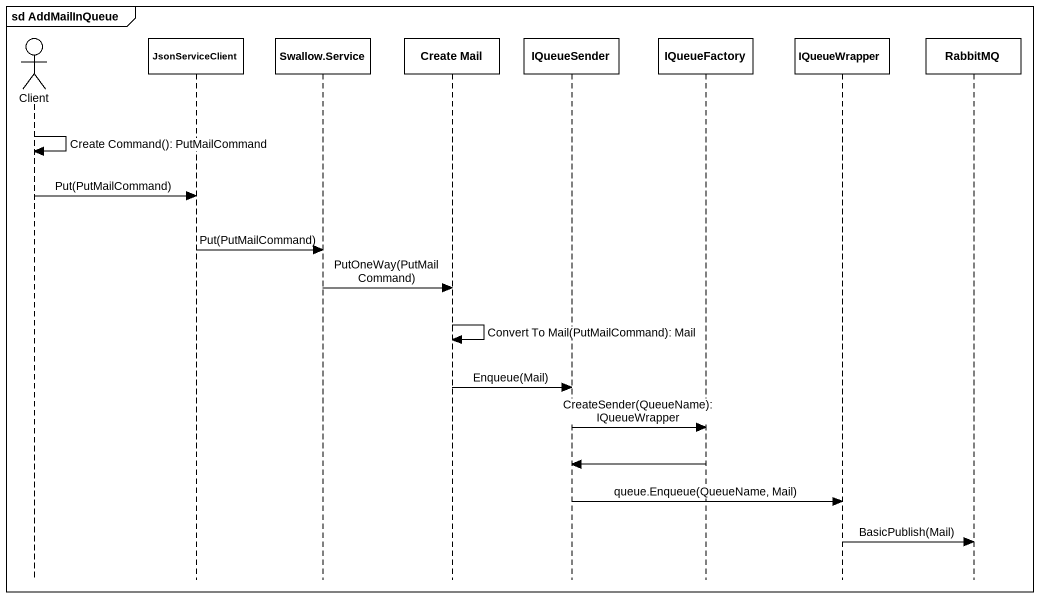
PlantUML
@startuml
mainframe sd AddMailInQueue
hide footbox
actor Client
participant JsonServiceClient #FFFFFF
participant "Swallow.Service" as Swallow_Service #FFFFFF
participant "Create Mail" as Create_Mail #FFFFFF
participant IQueueSender #FFFFFF
participant IQueueFactory #FFFFFF
participant IQueueWrapper #FFFFFF
participant RabbitMQ #FFFFFF

Client -> Client : Create Command(): PutMailCommand
Client -> JsonServiceClient : Put(PutMailCommand)
JsonServiceClient -> Swallow_Service : Put(PutMailCommand)
Swallow_Service -> Create_Mail : PutOneWay(PutMailCommand)
Create_Mail -> Create_Mail : Convert To Mail(PutMailCommand): Mail
Create_Mail -> IQueueSender : Enqueue(Mail)
IQueueSender -> IQueueFactory : CreateSender(QueueName): IQueueWrapper
IQueueFactory -> IQueueSender
IQueueSender -> IQueueWrapper : queue.Enqueue(QueueName, Mail)
IQueueWrapper -> RabbitMQ : BasicPublish(Mail)
@enduml
